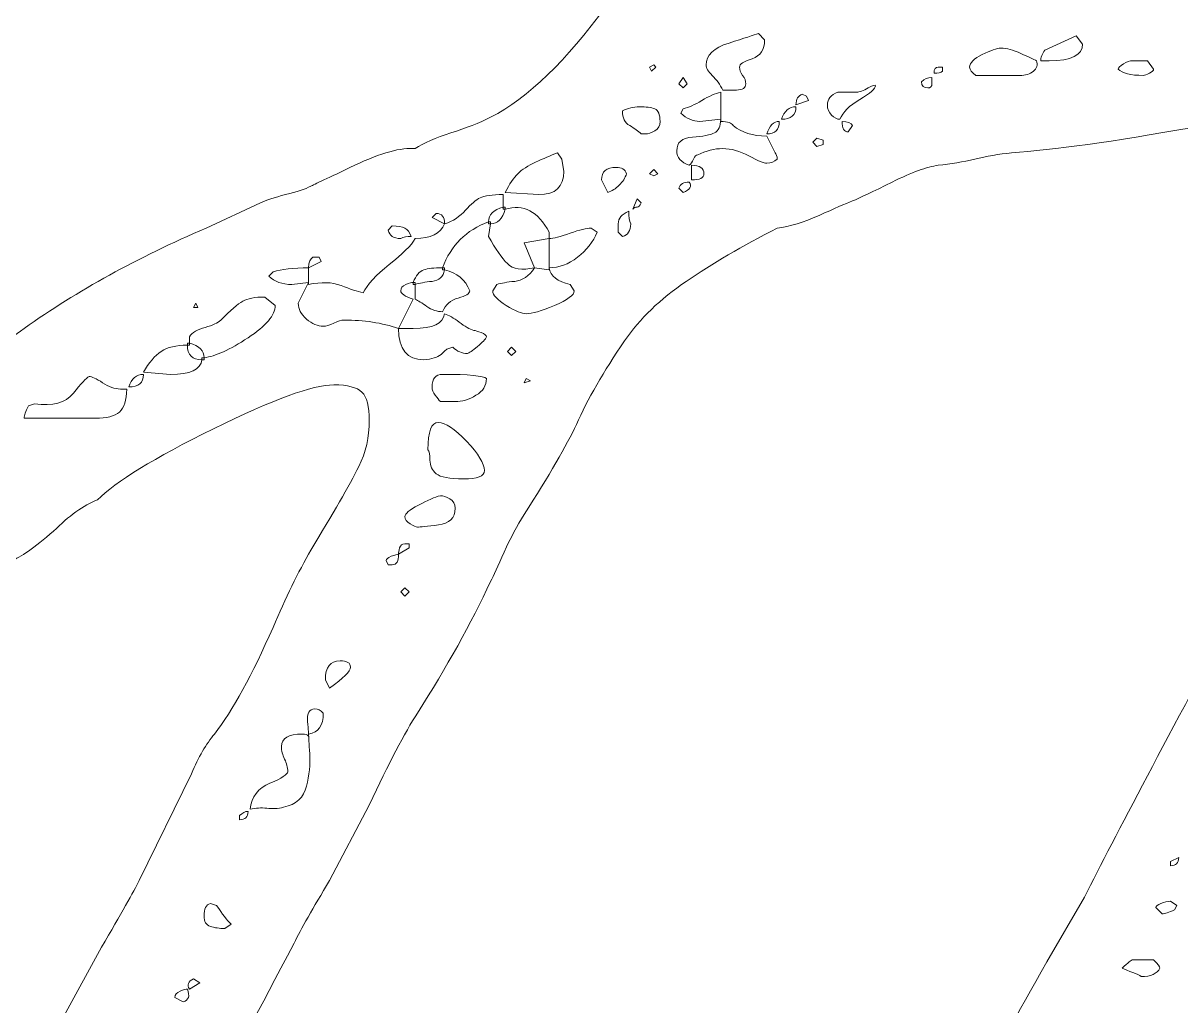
# Model space of a CAD drawing. Extents: x 68 to 882, y -1074 to 317.
# Drawn here: x 414.3 to 480.8, y -907.8 to -851.3 of the extents above; entities that cross this region are included whole.
import ezdxf

# ---------------------------------------------------------------- set-up
doc = ezdxf.new("R2010")
doc.units = 0
doc.header["$MEASUREMENT"] = 0
doc.layers.add('Layer 1', color=7, linetype='Continuous', lineweight=0)

# ---------------------------------------------------------------- blocks, each defined once
blk = doc.blocks.new('Block_2')
at = {"layer": 'Layer 1'}
for points, knots in [([(566.526, -795.469), (567.526, -796.632), (568.028, -797.693), (568.028, -798.654), (568.028, -800.177), (567.406, -801.279), (566.165, -801.959), (564.922, -802.64), (563.702, -803.121), (562.5, -803.401), (561.298, -803.682), (560.536, -803.862), (560.217, -803.941), (559.656, -804.103), (558.935, -804.322), (558.054, -804.602), (557.172, -804.884), (556.372, -805.023), (555.651, -805.023), (554.93, -805.504), (554.008, -805.945), (552.887, -806.345), (551.764, -806.747), (550.844, -807.107), (550.123, -807.426), (549.48, -807.747), (548.561, -808.168), (547.359, -808.688), (546.158, -809.21), (545.154, -809.751), (544.355, -810.31), (542.27, -811.593), (540.789, -812.674), (539.908, -813.555), (538.947, -814.516), (538.145, -815.117), (537.505, -815.357), (537.505, -815.357), (532.939, -819.924), (532.939, -819.924), (532.618, -820.725), (532.117, -821.446), (531.437, -822.087), (530.755, -822.729), (530.335, -823.129), (530.175, -823.288), (529.854, -823.609), (529.574, -824.03), (529.334, -824.55), (529.093, -825.072), (528.853, -825.493), (528.613, -825.812), (528.132, -826.614), (527.571, -827.416), (526.93, -828.215), (526.93, -828.215), (525.128, -830.739), (525.128, -830.739), (524.567, -831.621), (524.126, -832.421), (523.806, -833.142), (523.485, -833.863), (523.245, -834.344), (523.085, -834.584), (522.604, -835.786), (521.842, -837.188), (520.802, -838.79), (519.52, -840.713), (518.879, -842.235), (518.879, -843.356), (518.879, -843.758), (519.039, -844.038), (519.36, -844.198), (519.679, -844.359), (520.04, -844.458), (520.441, -844.498), (520.842, -844.539), (521.162, -844.599), (521.403, -844.678), (522.845, -844.999), (523.846, -845.159), (524.407, -845.159), (524.407, -845.159), (525.008, -845.159), (525.008, -845.159), (525.648, -845.159), (526.529, -845.24), (527.651, -845.399), (528.451, -845.561), (529.093, -846.162), (529.574, -847.202), (530.055, -848.244), (530.295, -849.245), (530.295, -850.206), (530.295, -851.089), (530.014, -852.05), (529.454, -853.09), (528.893, -854.132), (528.211, -854.652), (527.411, -854.652), (527.411, -854.652), (524.888, -854.772), (524.888, -854.772), (524.888, -854.772), (516.476, -854.772), (516.476, -854.772), (515.515, -854.772), (514.353, -855.154), (512.991, -855.914), (511.628, -856.676), (510.588, -857.457), (509.867, -858.257), (508.584, -859.861), (507.404, -861.703), (506.322, -863.785), (505.241, -865.869), (504.58, -867.15), (504.339, -867.63), (503.216, -870.034), (502.335, -871.797), (501.695, -872.917), (500.253, -875.402), (497.929, -879.767), (494.725, -886.016), (490.719, -893.706), (487.636, -899.315), (485.473, -902.839), (484.992, -903.56), (484.511, -904.462), (484.031, -905.543), (483.55, -906.625), (483.109, -907.526), (482.709, -908.247), (482.709, -908.247), (481.387, -910.89), (481.387, -910.89), (479.784, -914.176), (478.302, -916.818), (476.941, -918.821), (476.539, -919.381), (475.939, -919.942), (475.138, -920.504), (474.337, -921.063), (473.616, -921.345), (472.975, -921.345), (472.735, -921.345), (472.435, -921.264), (472.074, -921.105), (471.714, -920.943), (471.413, -920.823), (471.173, -920.744), (470.29, -920.504), (469.611, -920.203), (469.13, -919.843), (468.65, -919.482), (468.247, -918.901), (467.929, -918.1), (467.929, -918.1), (467.808, -916.538), (467.808, -916.538), (467.808, -915.096), (469.569, -911.332), (473.096, -905.243), (473.096, -905.243), (475.259, -901.518), (475.259, -901.518), (477.02, -897.993), (480.065, -892.225), (484.391, -884.213), (485.272, -882.612), (487.114, -879.147), (489.919, -873.819), (492.722, -868.492), (495.045, -863.826), (496.888, -859.819), (497.129, -859.339), (497.249, -858.858), (497.249, -858.377), (497.249, -857.656), (497.088, -857.016), (496.768, -856.454), (496.447, -855.895), (495.966, -855.613), (495.326, -855.613), (491.32, -855.694), (486.674, -856.256), (481.387, -857.296), (476.9, -858.098), (473.456, -858.578), (471.053, -858.738), (470.332, -858.819), (469.629, -858.939), (468.95, -859.098), (468.268, -859.26), (467.568, -859.38), (466.847, -859.459), (466.204, -859.54), (465.324, -859.861), (464.203, -860.42), (463.08, -860.982), (462.32, -861.342), (461.92, -861.502), (461.518, -861.663), (460.877, -861.943), (459.997, -862.343), (459.115, -862.744), (458.315, -862.985), (457.594, -863.064), (455.59, -864.106), (453.848, -865.127), (452.366, -866.128), (450.883, -867.131), (449.702, -868.272), (448.821, -869.553), (447.62, -871.316), (446.698, -872.917), (446.058, -874.359), (445.496, -875.561), (444.495, -877.285), (443.053, -879.527), (442.652, -880.169), (442.272, -880.89), (441.912, -881.69), (441.551, -882.492), (441.291, -883.053), (441.131, -883.372), (440.008, -885.776), (438.607, -888.299), (436.925, -890.943), (436.204, -892.066), (435.282, -893.827), (434.161, -896.23), (434.161, -896.23), (431.878, -900.556), (431.878, -900.556), (430.917, -902.159), (430.235, -903.361), (429.835, -904.161), (427.751, -908.168), (426.39, -910.65), (425.75, -911.611), (424.788, -913.134), (423.827, -914.976), (422.866, -917.139), (422.625, -917.62), (422.205, -918.44), (421.604, -919.603), (421.003, -920.763), (420.421, -921.745), (419.861, -922.547), (419.7, -922.787), (419.299, -923.547), (418.66, -924.83), (416.816, -928.675), (415.094, -931.839), (413.492, -934.323), (412.69, -935.604), (411.969, -937.046), (411.329, -938.649), (409.887, -941.533), (408.685, -943.576), (407.724, -944.778), (407.323, -945.259), (406.922, -945.559), (406.522, -945.679), (406.121, -945.799), (405.52, -945.859), (404.72, -945.859), (403.597, -945.859), (402.516, -945.598), (401.475, -945.078), (400.434, -944.556), (399.632, -943.856), (399.072, -942.975), (398.671, -942.333), (398.13, -941.633), (397.45, -940.872), (396.769, -940.11), (396.267, -939.53), (395.948, -939.13), (395.948, -939.13), (394.145, -937.087), (394.145, -937.087), (392.623, -935.243), (391.481, -933.302), (390.721, -931.259), (389.958, -929.216), (389.177, -926.471), (388.378, -923.028), (388.297, -922.706), (388.137, -922.265), (387.897, -921.706), (387.657, -921.144), (387.536, -920.624), (387.536, -920.143), (387.536, -920.143), (387.536, -909.328), (387.536, -909.328), (387.536, -908.848), (387.615, -908.408), (387.777, -908.007), (388.017, -907.447), (388.216, -906.606), (388.378, -905.483), (388.537, -904.362), (388.697, -903.56), (388.858, -903.08), (389.018, -902.599), (389.138, -902.118), (389.219, -901.638), (389.297, -901.157), (389.418, -900.676), (389.579, -900.196), (390.06, -898.594), (390.499, -897.392), (390.901, -896.59), (391.141, -895.95), (391.481, -895.13), (391.922, -894.127), (392.362, -893.126), (392.662, -892.345), (392.824, -891.784), (393.383, -891.143), (393.924, -890.342), (394.446, -889.381), (394.966, -888.419), (395.387, -887.659), (395.708, -887.097), (396.988, -885.255), (398.911, -882.732), (401.475, -879.527), (403.718, -876.724), (406.962, -873.96), (411.209, -871.235), (411.769, -870.835), (412.29, -870.436), (412.771, -870.034), (413.252, -869.633), (413.772, -869.234), (414.333, -868.832), (417.377, -866.669), (420.862, -864.746), (424.788, -863.064), (424.788, -863.064), (427.913, -861.622), (427.913, -861.622), (428.231, -861.462), (428.712, -861.303), (429.355, -861.141), (429.995, -860.982), (430.476, -860.822), (430.797, -860.661), (430.956, -860.582), (431.798, -860.18), (433.32, -859.459), (434.841, -858.738), (436.003, -858.419), (436.805, -858.497), (437.286, -858.178), (437.966, -857.878), (438.848, -857.596), (439.728, -857.317), (440.489, -857.016), (441.131, -856.695), (443.294, -855.574), (445.496, -853.45), (447.74, -850.326), (449.261, -848.003), (450.904, -844.999), (452.667, -841.314), (453.147, -840.273), (453.668, -839.391), (454.229, -838.67), (455.029, -837.228), (455.51, -836.347), (455.671, -836.026), (456.792, -833.623), (457.714, -831.862), (458.435, -830.739), (459.075, -829.777), (460.117, -827.855), (461.56, -824.971), (461.959, -824.33), (462.479, -823.369), (463.122, -822.087), (463.362, -821.687), (463.783, -821.046), (464.384, -820.164), (464.984, -819.283), (465.405, -818.562), (465.645, -818.001), (465.724, -817.601), (466.126, -816.841), (466.847, -815.718), (467.087, -815.237), (467.466, -814.456), (467.989, -813.374), (468.509, -812.293), (468.77, -811.632), (468.77, -811.392), (468.77, -810.911), (468.569, -810.43), (468.169, -809.95), (467.766, -809.469), (467.328, -809.229), (466.847, -809.229), (466.285, -809.309), (465.483, -809.469), (464.444, -809.709), (463.401, -809.95), (462.599, -810.19), (462.04, -810.43), (461.56, -810.592), (460.136, -810.832), (457.774, -811.151), (455.41, -811.473), (453.587, -811.674), (452.306, -811.752), (452.306, -811.752), (449.302, -811.632), (449.302, -811.632), (448.66, -811.232), (447.779, -811.031), (446.658, -811.031), (445.536, -811.031), (444.736, -810.953), (444.255, -810.791), (444.255, -810.791), (443.414, -810.43), (443.414, -810.43), (442.933, -810.19), (441.912, -809.79), (440.35, -809.229), (438.788, -808.669), (437.505, -807.948), (436.504, -807.066), (435.502, -806.185), (435.002, -805.184), (435.002, -804.062), (435.002, -803.421), (435.282, -802.7), (435.844, -801.899), (436.403, -801.099), (437.004, -800.657), (437.646, -800.577), (437.646, -800.577), (438.848, -800.577), (438.848, -800.577), (439.569, -800.577), (440.87, -800.778), (442.753, -801.178), (444.635, -801.579), (445.737, -801.94), (446.058, -802.259), (446.058, -802.259), (453.388, -802.379), (453.388, -802.379), (453.947, -802.379), (454.789, -802.22), (455.911, -801.899), (457.353, -801.658), (458.153, -801.538), (458.315, -801.538), (458.874, -801.538), (460.238, -801.178), (462.401, -800.457), (463.843, -799.897), (464.843, -799.616), (465.405, -799.616), (465.405, -799.616), (468.89, -797.813), (468.89, -797.813), (472.254, -796.292), (475.259, -794.688), (477.902, -793.006), (478.462, -792.606), (479.183, -792.126), (480.065, -791.564), (480.946, -791.005), (481.667, -790.603), (482.228, -790.362), (482.628, -790.284), (483.269, -790.242), (484.151, -790.242), (485.031, -790.242), (485.672, -790.284), (486.073, -790.362), (486.954, -790.603), (487.735, -791.264), (488.417, -792.345), (489.097, -793.427), (489.438, -794.448), (489.438, -795.409), (489.438, -796.13), (488.817, -797.713), (487.575, -800.156), (486.333, -802.601), (485.392, -804.223), (484.752, -805.023), (484.59, -805.184), (484.431, -805.425), (484.271, -805.744), (483.469, -807.507), (482.427, -809.43), (481.147, -811.512), (480.185, -813.115), (479.504, -814.317), (479.104, -815.117), (478.702, -815.759), (478.302, -816.42), (477.902, -817.1), (477.501, -817.781), (477.101, -818.442), (476.701, -819.083), (475.578, -821.086), (474.697, -822.568), (474.057, -823.529), (473.817, -823.93), (473.595, -824.351), (473.396, -824.791), (473.195, -825.232), (472.975, -825.652), (472.735, -826.052), (472.735, -826.052), (471.293, -828.696), (471.293, -828.696), (470.572, -829.819), (469.65, -831.501), (468.529, -833.743), (468.289, -834.385), (467.766, -835.266), (466.967, -836.386), (466.324, -837.348), (465.886, -838.069), (465.645, -838.55), (465.645, -838.55), (463.963, -841.314), (463.963, -841.314), (463.801, -841.635), (463.221, -842.656), (462.221, -844.378), (461.217, -846.101), (460.718, -847.243), (460.718, -847.803), (460.718, -848.764), (460.977, -849.385), (461.5, -849.665), (462.019, -849.947), (462.882, -850.086), (464.083, -850.086), (465.766, -850.086), (467.728, -849.966), (469.971, -849.725), (472.213, -849.485), (474.096, -849.166), (475.619, -848.764), (481.947, -847.322), (489.438, -846.402), (498.09, -846), (498.571, -845.921), (499.07, -845.84), (499.592, -845.76), (500.112, -845.681), (500.614, -845.561), (501.095, -845.399), (502.855, -845.159), (504.198, -844.819), (505.12, -844.378), (506.04, -843.938), (506.902, -842.996), (507.704, -841.554), (508.104, -840.754), (508.383, -840.093), (508.545, -839.571), (508.705, -839.051), (509.104, -838.351), (509.747, -837.468), (510.147, -836.909), (510.528, -836.266), (510.888, -835.545), (511.249, -834.824), (511.589, -834.265), (511.91, -833.863), (512.469, -833.223), (512.95, -832.421), (513.352, -831.46), (514.152, -830.018), (514.632, -829.218), (514.794, -829.056), (515.674, -827.935), (516.636, -826.373), (517.678, -824.37), (518.158, -823.409), (519.24, -821.807), (520.922, -819.563), (522.604, -817.321), (523.846, -815.799), (524.647, -814.997), (524.647, -814.997), (531.977, -807.667), (531.977, -807.667), (534.7, -804.944), (538.647, -802.28), (543.814, -799.676), (548.982, -797.073), (553.566, -795.331), (557.573, -794.448), (557.973, -794.369), (558.394, -794.229), (558.835, -794.027), (559.275, -793.829), (559.656, -793.727), (559.977, -793.727), (559.977, -793.727), (563.582, -793.727), (563.582, -793.727), (564.543, -793.727), (565.523, -794.309), (566.526, -795.469)], [0, 0, 0, 0, 1, 1, 1, 2, 2, 2, 3, 3, 3, 4, 4, 4, 5, 5, 5, 6, 6, 6, 7, 7, 7, 8, 8, 8, 9, 9, 9, 10, 10, 10, 11, 11, 11, 12, 12, 12, 13, 13, 13, 14, 14, 14, 15, 15, 15, 16, 16, 16, 17, 17, 17, 18, 18, 18, 19, 19, 19, 20, 20, 20, 21, 21, 21, 22, 22, 22, 23, 23, 23, 24, 24, 24, 25, 25, 25, 26, 26, 26, 27, 27, 27, 28, 28, 28, 29, 29, 29, 30, 30, 30, 31, 31, 31, 32, 32, 32, 33, 33, 33, 34, 34, 34, 35, 35, 35, 36, 36, 36, 37, 37, 37, 38, 38, 38, 39, 39, 39, 40, 40, 40, 41, 41, 41, 42, 42, 42, 43, 43, 43, 44, 44, 44, 45, 45, 45, 46, 46, 46, 47, 47, 47, 48, 48, 48, 49, 49, 49, 50, 50, 50, 51, 51, 51, 52, 52, 52, 53, 53, 53, 54, 54, 54, 55, 55, 55, 56, 56, 56, 57, 57, 57, 58, 58, 58, 59, 59, 59, 60, 60, 60, 61, 61, 61, 62, 62, 62, 63, 63, 63, 64, 64, 64, 65, 65, 65, 66, 66, 66, 67, 67, 67, 68, 68, 68, 69, 69, 69, 70, 70, 70, 71, 71, 71, 72, 72, 72, 73, 73, 73, 74, 74, 74, 75, 75, 75, 76, 76, 76, 77, 77, 77, 78, 78, 78, 79, 79, 79, 80, 80, 80, 81, 81, 81, 82, 82, 82, 83, 83, 83, 84, 84, 84, 85, 85, 85, 86, 86, 86, 87, 87, 87, 88, 88, 88, 89, 89, 89, 90, 90, 90, 91, 91, 91, 92, 92, 92, 93, 93, 93, 94, 94, 94, 95, 95, 95, 96, 96, 96, 97, 97, 97, 98, 98, 98, 99, 99, 99, 100, 100, 100, 101, 101, 101, 102, 102, 102, 103, 103, 103, 104, 104, 104, 105, 105, 105, 106, 106, 106, 107, 107, 107, 108, 108, 108, 109, 109, 109, 110, 110, 110, 111, 111, 111, 112, 112, 112, 113, 113, 113, 114, 114, 114, 115, 115, 115, 116, 116, 116, 117, 117, 117, 118, 118, 118, 119, 119, 119, 120, 120, 120, 121, 121, 121, 122, 122, 122, 123, 123, 123, 124, 124, 124, 125, 125, 125, 126, 126, 126, 127, 127, 127, 128, 128, 128, 129, 129, 129, 130, 130, 130, 131, 131, 131, 132, 132, 132, 133, 133, 133, 134, 134, 134, 135, 135, 135, 136, 136, 136, 137, 137, 137, 138, 138, 138, 139, 139, 139, 140, 140, 140, 141, 141, 141, 142, 142, 142, 143, 143, 143, 144, 144, 144, 145, 145, 145, 146, 146, 146, 147, 147, 147, 148, 148, 148, 149, 149, 149, 150, 150, 150, 151, 151, 151, 152, 152, 152, 153, 153, 153, 154, 154, 154, 155, 155, 155, 156, 156, 156, 157, 157, 157, 158, 158, 158, 159, 159, 159, 160, 160, 160, 161, 161, 161, 162, 162, 162, 163, 163, 163, 164, 164, 164, 165, 165, 165, 166, 166, 166, 167, 167, 167, 168, 168, 168, 169, 169, 169, 170, 170, 170, 171, 171, 171, 172, 172, 172, 173, 173, 173, 174, 174, 174, 175, 175, 175, 176, 176, 176, 177, 177, 177, 178, 178, 178, 179, 179, 179, 180, 180, 180, 181, 181, 181, 182, 182, 182, 183, 183, 183, 184, 184, 184, 185, 185, 185, 186, 186, 186, 187, 187, 187, 188, 188, 188, 189, 189, 189, 190, 190, 190, 191, 191, 191, 192, 192, 192, 193, 193, 193, 194, 194, 194, 195, 195, 195, 196, 196, 196, 197, 197, 197, 198, 198, 198, 199, 199, 199, 200, 200, 200, 201, 201, 201, 202, 202, 202, 203, 203, 203, 204, 204, 204, 205, 205, 205, 206, 206, 206, 206]), ([(454.83, -852.429), (453.947, -852.711), (453.508, -853.131), (453.508, -853.691), (453.508, -853.852), (453.628, -854.051), (453.868, -854.291), (454.109, -854.532), (454.308, -854.814), (454.469, -855.133), (454.629, -855.133), (454.89, -855.133), (455.25, -855.133), (455.611, -855.133), (455.791, -855.012), (455.791, -854.772), (455.791, -854.613), (455.731, -854.453), (455.611, -854.291), (455.491, -854.132), (455.431, -853.972), (455.431, -853.811), (455.431, -853.651), (455.671, -853.492), (456.152, -853.33), (456.632, -853.171), (456.873, -852.81), (456.873, -852.249), (456.873, -852.249), (456.512, -851.888), (456.512, -851.888), (456.272, -851.969), (455.71, -852.149), (454.83, -852.429)], [0, 0, 0, 0, 1, 1, 1, 2, 2, 2, 3, 3, 3, 4, 4, 4, 5, 5, 5, 6, 6, 6, 7, 7, 7, 8, 8, 8, 9, 9, 9, 10, 10, 10, 11, 11, 11, 11]), ([(473.216, -853.45), (474.496, -853.45), (475.138, -853.131), (475.138, -852.489), (475.138, -852.489), (474.778, -852.008), (474.778, -852.008), (474.778, -852.008), (472.975, -852.849), (472.975, -852.849), (472.895, -852.93), (472.835, -853.03), (472.795, -853.15), (472.754, -853.27), (472.735, -853.372), (472.735, -853.45), (472.735, -853.45), (473.216, -853.45), (473.216, -853.45)], [0, 0, 0, 0, 1, 1, 1, 2, 2, 2, 3, 3, 3, 4, 4, 4, 5, 5, 5, 6, 6, 6, 6]), ([(472.315, -854.051), (472.513, -853.892), (472.574, -853.691), (472.495, -853.45), (472.333, -853.372), (472.033, -853.231), (471.594, -853.03), (471.152, -852.831), (470.771, -852.729), (470.452, -852.729), (470.212, -852.729), (469.851, -852.849), (469.371, -853.09), (468.89, -853.33), (468.65, -853.57), (468.65, -853.811), (468.65, -853.972), (468.77, -854.132), (469.01, -854.291), (469.01, -854.291), (471.533, -854.291), (471.533, -854.291), (471.852, -854.291), (472.114, -854.213), (472.315, -854.051)], [0, 0, 0, 0, 1, 1, 1, 2, 2, 2, 3, 3, 3, 4, 4, 4, 5, 5, 5, 6, 6, 6, 7, 7, 7, 8, 8, 8, 8]), ([(450.263, -853.811), (450.263, -853.811), (450.383, -854.051), (450.383, -854.051), (450.383, -854.051), (450.624, -853.811), (450.624, -853.811), (450.624, -853.811), (450.504, -853.691), (450.504, -853.691), (450.504, -853.691), (450.263, -853.811), (450.263, -853.811)], [0, 0, 0, 0, 1, 1, 1, 2, 2, 2, 3, 3, 3, 4, 4, 4, 4]), ([(467.087, -853.811), (467.087, -853.811), (466.847, -853.811), (466.847, -853.811), (466.685, -853.811), (466.607, -853.931), (466.607, -854.171), (466.847, -854.171), (467.006, -854.132), (467.087, -854.051), (467.087, -854.051), (467.087, -853.811), (467.087, -853.811)], [0, 0, 0, 0, 1, 1, 1, 2, 2, 2, 3, 3, 3, 4, 4, 4, 4]), ([(478.984, -854.171), (479.143, -854.093), (479.224, -854.012), (479.224, -853.931), (479.224, -853.931), (478.863, -853.45), (478.863, -853.45), (478.863, -853.45), (478.022, -853.45), (478.022, -853.45), (477.861, -853.45), (477.681, -853.51), (477.482, -853.631), (477.281, -853.751), (477.181, -853.852), (477.181, -853.931), (477.422, -854.171), (477.902, -854.291), (478.623, -854.291), (478.702, -854.291), (478.823, -854.252), (478.984, -854.171)], [0, 0, 0, 0, 1, 1, 1, 2, 2, 2, 3, 3, 3, 4, 4, 4, 5, 5, 5, 6, 6, 6, 7, 7, 7, 7]), ([(451.946, -854.772), (451.946, -854.772), (452.186, -855.012), (452.186, -855.012), (452.186, -855.012), (452.426, -854.772), (452.426, -854.772), (452.426, -854.772), (452.186, -854.412), (452.186, -854.412), (452.186, -854.412), (451.946, -854.772), (451.946, -854.772)], [0, 0, 0, 0, 1, 1, 1, 2, 2, 2, 3, 3, 3, 4, 4, 4, 4]), ([(466.487, -854.772), (466.487, -854.613), (466.487, -854.493), (466.487, -854.412), (466.246, -854.412), (466.045, -854.493), (465.886, -854.652), (465.886, -854.892), (466.006, -855.012), (466.246, -855.012), (466.406, -855.012), (466.487, -854.934), (466.487, -854.772)], [0, 0, 0, 0, 1, 1, 1, 2, 2, 2, 3, 3, 3, 4, 4, 4, 4]), ([(457.594, -859.098), (457.594, -858.939), (457.552, -858.819), (457.474, -858.738), (457.474, -858.738), (456.993, -857.776), (456.993, -857.776), (456.191, -857.776), (455.551, -857.577), (455.07, -857.175), (454.989, -857.016), (454.749, -856.935), (454.349, -856.935), (454.349, -856.935), (454.349, -855.253), (454.349, -855.253), (454.028, -855.334), (453.668, -855.493), (453.267, -855.733), (452.866, -855.974), (452.505, -856.135), (452.186, -856.214), (452.186, -856.214), (452.066, -856.454), (452.066, -856.454), (452.385, -856.776), (452.746, -856.935), (453.147, -856.935), (453.147, -856.935), (454.349, -856.815), (454.349, -856.815), (454.349, -857.217), (454.229, -857.476), (453.988, -857.596), (453.748, -857.716), (453.328, -857.797), (452.727, -857.836), (452.126, -857.878), (451.825, -858.137), (451.825, -858.618), (451.825, -859.019), (452.066, -859.299), (452.546, -859.459), (452.626, -859.38), (452.706, -859.26), (452.787, -859.098), (452.866, -858.939), (452.947, -858.858), (453.027, -858.858), (453.508, -858.618), (453.988, -858.497), (454.469, -858.497), (454.95, -858.497), (455.449, -858.638), (455.971, -858.918), (456.491, -859.2), (456.831, -859.339), (456.993, -859.339), (457.233, -859.339), (457.432, -859.26), (457.594, -859.098)], [0, 0, 0, 0, 1, 1, 1, 2, 2, 2, 3, 3, 3, 4, 4, 4, 5, 5, 5, 6, 6, 6, 7, 7, 7, 8, 8, 8, 9, 9, 9, 10, 10, 10, 11, 11, 11, 12, 12, 12, 13, 13, 13, 14, 14, 14, 15, 15, 15, 16, 16, 16, 17, 17, 17, 18, 18, 18, 19, 19, 19, 20, 20, 20, 20]), ([(462.341, -855.673), (462.942, -855.313), (463.242, -855.054), (463.242, -854.892), (463.242, -854.814), (463.101, -854.853), (462.821, -855.012), (462.539, -855.174), (462.32, -855.253), (462.161, -855.253), (462.161, -855.253), (461.079, -855.253), (461.079, -855.253), (460.677, -855.414), (460.478, -855.655), (460.478, -855.974), (460.478, -856.214), (460.556, -856.415), (460.718, -856.575), (460.877, -856.736), (461.037, -856.815), (461.199, -856.815), (461.358, -856.415), (461.74, -856.034), (462.341, -855.673)], [0, 0, 0, 0, 1, 1, 1, 2, 2, 2, 3, 3, 3, 4, 4, 4, 5, 5, 5, 6, 6, 6, 7, 7, 7, 8, 8, 8, 8]), ([(459.396, -855.733), (459.396, -855.733), (459.276, -855.493), (459.276, -855.493), (459.276, -855.493), (459.036, -855.373), (459.036, -855.373), (458.796, -855.454), (458.675, -855.655), (458.675, -855.974), (458.675, -855.974), (459.396, -855.733), (459.396, -855.733)], [0, 0, 0, 0, 1, 1, 1, 2, 2, 2, 3, 3, 3, 4, 4, 4, 4]), ([(450.564, -857.476), (450.763, -857.356), (450.864, -857.175), (450.864, -856.935), (450.864, -856.536), (450.763, -856.295), (450.564, -856.214), (450.363, -856.135), (450.063, -856.094), (449.662, -856.094), (449.342, -856.094), (449.021, -856.175), (448.701, -856.334), (448.701, -856.736), (448.84, -857.016), (449.122, -857.175), (449.402, -857.337), (449.622, -857.497), (449.783, -857.656), (449.783, -857.656), (450.023, -857.656), (450.023, -857.656), (450.183, -857.656), (450.363, -857.596), (450.564, -857.476)], [0, 0, 0, 0, 1, 1, 1, 2, 2, 2, 3, 3, 3, 4, 4, 4, 5, 5, 5, 6, 6, 6, 7, 7, 7, 8, 8, 8, 8]), ([(458.675, -856.094), (458.273, -856.094), (457.993, -856.334), (457.834, -856.815), (458.394, -856.815), (458.675, -856.575), (458.675, -856.094)], [0, 0, 0, 0, 1, 1, 1, 2, 2, 2, 2]), ([(456.993, -857.656), (457.474, -857.656), (457.714, -857.416), (457.714, -856.935), (457.393, -856.935), (457.152, -857.175), (456.993, -857.656)], [0, 0, 0, 0, 1, 1, 1, 2, 2, 2, 2]), ([(461.92, -857.175), (461.839, -857.016), (461.638, -856.935), (461.319, -856.935), (461.319, -857.337), (461.439, -857.536), (461.68, -857.536), (461.68, -857.536), (461.92, -857.175), (461.92, -857.175)], [0, 0, 0, 0, 1, 1, 1, 2, 2, 2, 3, 3, 3, 3]), ([(460.238, -858.017), (460.238, -858.017), (459.877, -857.897), (459.877, -857.897), (459.877, -857.897), (459.637, -858.137), (459.637, -858.137), (459.637, -858.137), (459.877, -858.377), (459.877, -858.377), (459.877, -858.377), (460.238, -858.257), (460.238, -858.257), (460.238, -858.257), (460.238, -858.017), (460.238, -858.017)], [0, 0, 0, 0, 1, 1, 1, 2, 2, 2, 3, 3, 3, 4, 4, 4, 5, 5, 5, 5]), ([(443.714, -859.279), (443.273, -859.48), (442.933, -859.699), (442.693, -859.94), (442.453, -860.18), (442.212, -860.54), (441.972, -861.021), (441.972, -861.021), (443.895, -861.141), (443.895, -861.141), (444.856, -861.141), (445.337, -860.702), (445.337, -859.819), (445.337, -859.819), (445.216, -859.098), (445.216, -859.098), (445.216, -859.098), (444.976, -858.738), (444.976, -858.738), (444.575, -858.899), (444.154, -859.079), (443.714, -859.279)], [0, 0, 0, 0, 1, 1, 1, 2, 2, 2, 3, 3, 3, 4, 4, 4, 5, 5, 5, 6, 6, 6, 7, 7, 7, 7]), ([(447.86, -861.021), (448.1, -860.942), (448.32, -860.801), (448.521, -860.601), (448.72, -860.401), (448.861, -860.18), (448.942, -859.94), (448.861, -859.699), (448.66, -859.579), (448.341, -859.579), (447.779, -859.579), (447.5, -859.819), (447.5, -860.3), (447.5, -860.3), (447.86, -861.021), (447.86, -861.021)], [0, 0, 0, 0, 1, 1, 1, 2, 2, 2, 3, 3, 3, 4, 4, 4, 5, 5, 5, 5]), ([(450.744, -859.94), (450.744, -859.94), (450.504, -859.699), (450.504, -859.699), (450.504, -859.699), (450.263, -859.94), (450.263, -859.94), (450.263, -859.94), (450.504, -860.06), (450.504, -860.06), (450.504, -860.06), (450.744, -859.94), (450.744, -859.94)], [0, 0, 0, 0, 1, 1, 1, 2, 2, 2, 3, 3, 3, 4, 4, 4, 4]), ([(453.388, -859.94), (453.388, -859.62), (453.147, -859.459), (452.667, -859.459), (452.667, -859.459), (452.667, -860.3), (452.667, -860.3), (453.147, -860.3), (453.388, -860.18), (453.388, -859.94)], [0, 0, 0, 0, 1, 1, 1, 2, 2, 2, 3, 3, 3, 3]), ([(452.546, -860.42), (452.226, -860.42), (452.025, -860.54), (451.946, -860.781), (451.946, -860.781), (452.186, -861.021), (452.186, -861.021), (452.586, -860.861), (452.706, -860.661), (452.546, -860.42)], [0, 0, 0, 0, 1, 1, 1, 2, 2, 2, 3, 3, 3, 3]), ([(446.118, -864.746), (446.638, -864.346), (447.019, -863.866), (447.259, -863.304), (447.259, -863.304), (446.899, -863.064), (446.899, -863.064), (446.658, -863.064), (446.257, -863.165), (445.697, -863.364), (445.136, -863.565), (444.736, -863.665), (444.495, -863.665), (444.495, -863.665), (444.495, -863.304), (444.495, -863.304), (443.854, -862.103), (443.012, -861.663), (441.972, -861.982), (441.972, -861.982), (441.972, -861.862), (441.972, -861.862), (441.972, -861.862), (441.852, -861.862), (441.852, -861.862), (441.852, -861.862), (441.852, -861.141), (441.852, -861.141), (441.21, -861.141), (440.77, -861.201), (440.53, -861.322), (440.29, -861.442), (440.008, -861.682), (439.689, -862.043), (439.368, -862.403), (438.968, -862.664), (438.487, -862.824), (438.487, -862.424), (438.326, -862.223), (438.007, -862.223), (438.007, -862.223), (437.766, -862.463), (437.766, -862.463), (437.766, -862.463), (438.487, -862.824), (438.487, -862.824), (438.247, -863.385), (437.686, -863.665), (436.805, -863.665), (436.565, -864.066), (436.063, -864.566), (435.303, -865.167), (434.541, -865.768), (434.041, -866.308), (433.801, -866.789), (433.48, -866.71), (433.059, -866.569), (432.539, -866.369), (432.017, -866.169), (431.397, -866.149), (430.676, -866.308), (430.676, -866.308), (430.676, -865.347), (430.676, -865.347), (430.676, -865.347), (431.397, -864.987), (431.397, -864.987), (431.397, -864.987), (431.277, -864.746), (431.277, -864.746), (431.277, -864.746), (430.917, -864.746), (430.917, -864.746), (430.755, -864.827), (430.676, -865.028), (430.676, -865.347), (429.794, -865.347), (429.114, -865.428), (428.634, -865.587), (428.634, -865.587), (428.393, -865.828), (428.393, -865.828), (428.712, -866.149), (429.154, -866.308), (429.715, -866.308), (429.715, -866.308), (430.676, -866.188), (430.676, -866.188), (430.676, -866.188), (430.076, -867.39), (430.076, -867.39), (430.076, -867.711), (430.235, -868.011), (430.556, -868.291), (430.875, -868.573), (431.197, -868.712), (431.518, -868.712), (431.677, -868.712), (431.878, -868.652), (432.118, -868.531), (432.359, -868.411), (432.558, -868.351), (432.719, -868.351), (433.84, -868.351), (434.882, -868.513), (435.844, -868.832), (435.844, -870.034), (436.324, -870.634), (437.286, -870.634), (437.526, -870.634), (437.725, -870.595), (437.886, -870.514), (438.046, -870.514), (438.286, -870.354), (438.607, -870.034), (438.607, -870.034), (438.968, -869.913), (438.968, -869.913), (439.208, -870.154), (439.488, -870.274), (439.809, -870.274), (439.969, -870.195), (440.189, -870.034), (440.47, -869.793), (440.75, -869.553), (440.89, -869.393), (440.89, -869.313), (440.89, -869.234), (440.789, -869.153), (440.59, -869.072), (440.389, -868.994), (440.249, -868.952), (440.17, -868.952), (439.929, -868.873), (439.648, -868.712), (439.328, -868.471), (439.007, -868.231), (438.728, -868.071), (438.487, -867.991), (438.407, -868.552), (437.806, -868.832), (436.685, -868.832), (436.685, -868.832), (435.844, -868.832), (435.844, -868.832), (435.844, -868.832), (436.685, -867.15), (436.685, -867.15), (436.204, -866.99), (435.964, -866.83), (435.964, -866.669), (435.964, -866.509), (436.063, -866.389), (436.264, -866.308), (436.463, -866.229), (436.604, -866.188), (436.685, -866.188), (436.685, -866.188), (436.685, -866.308), (436.685, -866.308), (436.685, -866.308), (436.805, -866.308), (436.805, -866.308), (436.805, -866.308), (436.805, -867.15), (436.805, -867.15), (436.965, -867.23), (437.184, -867.371), (437.466, -867.57), (437.746, -867.771), (438.046, -867.871), (438.367, -867.871), (438.527, -867.47), (438.827, -867.21), (439.268, -867.089), (439.708, -866.969), (439.929, -866.83), (439.929, -866.669), (439.689, -866.029), (439.208, -865.629), (438.487, -865.467), (438.487, -865.467), (438.487, -865.347), (438.487, -865.347), (438.487, -865.347), (438.367, -865.347), (438.367, -865.347), (438.848, -864.066), (439.728, -863.184), (441.011, -862.703), (441.011, -862.703), (441.011, -862.824), (441.011, -862.824), (441.011, -862.824), (441.131, -862.824), (441.131, -862.824), (441.131, -862.824), (441.011, -863.545), (441.011, -863.545), (441.411, -864.266), (441.771, -864.787), (442.092, -865.107), (442.412, -865.428), (442.933, -865.508), (443.654, -865.347), (443.333, -865.828), (442.952, -866.089), (442.513, -866.128), (442.072, -866.169), (441.732, -866.229), (441.491, -866.308), (441.491, -866.308), (441.251, -866.669), (441.251, -866.669), (441.251, -866.909), (441.51, -867.191), (442.032, -867.51), (442.552, -867.831), (442.933, -867.991), (443.174, -867.991), (443.493, -867.991), (444.034, -867.831), (444.796, -867.51), (445.556, -867.191), (445.937, -866.909), (445.937, -866.669), (445.937, -866.669), (445.697, -866.308), (445.697, -866.308), (444.976, -866.149), (444.575, -865.828), (444.495, -865.347), (445.055, -865.347), (445.596, -865.148), (446.118, -864.746)], [0, 0, 0, 0, 1, 1, 1, 2, 2, 2, 3, 3, 3, 4, 4, 4, 5, 5, 5, 6, 6, 6, 7, 7, 7, 8, 8, 8, 9, 9, 9, 10, 10, 10, 11, 11, 11, 12, 12, 12, 13, 13, 13, 14, 14, 14, 15, 15, 15, 16, 16, 16, 17, 17, 17, 18, 18, 18, 19, 19, 19, 20, 20, 20, 21, 21, 21, 22, 22, 22, 23, 23, 23, 24, 24, 24, 25, 25, 25, 26, 26, 26, 27, 27, 27, 28, 28, 28, 29, 29, 29, 30, 30, 30, 31, 31, 31, 32, 32, 32, 33, 33, 33, 34, 34, 34, 35, 35, 35, 36, 36, 36, 37, 37, 37, 38, 38, 38, 39, 39, 39, 40, 40, 40, 41, 41, 41, 42, 42, 42, 43, 43, 43, 44, 44, 44, 45, 45, 45, 46, 46, 46, 47, 47, 47, 48, 48, 48, 49, 49, 49, 50, 50, 50, 51, 51, 51, 52, 52, 52, 53, 53, 53, 54, 54, 54, 55, 55, 55, 56, 56, 56, 57, 57, 57, 58, 58, 58, 59, 59, 59, 60, 60, 60, 61, 61, 61, 62, 62, 62, 63, 63, 63, 64, 64, 64, 65, 65, 65, 66, 66, 66, 67, 67, 67, 68, 68, 68, 69, 69, 69, 70, 70, 70, 71, 71, 71, 72, 72, 72, 73, 73, 73, 74, 74, 74, 75, 75, 75, 76, 76, 76, 77, 77, 77, 78, 78, 78, 78]), ([(441.131, -862.824), (441.131, -862.824), (441.131, -862.703), (441.131, -862.703), (441.131, -862.703), (441.011, -862.703), (441.011, -862.703), (441.011, -862.303), (441.291, -862.023), (441.852, -861.862), (441.852, -861.862), (441.852, -861.982), (441.852, -861.982), (441.852, -861.982), (441.972, -861.982), (441.972, -861.982), (441.811, -862.544), (441.531, -862.824), (441.131, -862.824)], [0, 0, 0, 0, 1, 1, 1, 2, 2, 2, 3, 3, 3, 4, 4, 4, 5, 5, 5, 6, 6, 6, 6]), ([(449.542, -861.862), (449.622, -861.862), (449.702, -861.783), (449.783, -861.622), (449.783, -861.622), (449.542, -861.382), (449.542, -861.382), (449.542, -861.382), (449.302, -861.982), (449.302, -861.982), (449.381, -861.903), (449.462, -861.862), (449.542, -861.862)], [0, 0, 0, 0, 1, 1, 1, 2, 2, 2, 3, 3, 3, 4, 4, 4, 4]), ([(449.182, -862.824), (449.101, -862.664), (449.062, -862.424), (449.062, -862.103), (448.66, -862.264), (448.461, -862.504), (448.461, -862.824), (448.461, -862.824), (448.461, -863.304), (448.461, -863.304), (448.461, -863.304), (448.701, -863.545), (448.701, -863.545), (449.021, -863.465), (449.182, -863.225), (449.182, -862.824)], [0, 0, 0, 0, 1, 1, 1, 2, 2, 2, 3, 3, 3, 4, 4, 4, 5, 5, 5, 5]), ([(435.243, -863.184), (435.322, -863.505), (435.562, -863.665), (435.964, -863.665), (436.123, -863.586), (436.324, -863.545), (436.565, -863.545), (436.484, -863.304), (436.364, -863.145), (436.204, -863.064), (436.043, -862.985), (435.803, -862.944), (435.483, -862.944), (435.483, -862.944), (435.243, -863.184), (435.243, -863.184)], [0, 0, 0, 0, 1, 1, 1, 2, 2, 2, 3, 3, 3, 4, 4, 4, 5, 5, 5, 5]), ([(444.495, -863.665), (444.495, -863.665), (444.495, -865.467), (444.495, -865.467), (444.495, -865.467), (443.654, -865.347), (443.654, -865.347), (443.654, -865.347), (443.053, -863.905), (443.053, -863.905), (443.053, -863.905), (444.495, -863.665), (444.495, -863.665)], [0, 0, 0, 0, 1, 1, 1, 2, 2, 2, 3, 3, 3, 4, 4, 4, 4]), ([(437.286, -865.467), (437.526, -865.388), (437.886, -865.347), (438.367, -865.347), (438.367, -865.347), (438.367, -865.467), (438.367, -865.467), (438.367, -865.467), (438.487, -865.467), (438.487, -865.467), (438.407, -865.869), (438.166, -866.089), (437.766, -866.128), (437.365, -866.169), (437.045, -866.229), (436.805, -866.308), (436.805, -866.308), (436.805, -866.188), (436.805, -866.188), (436.805, -866.188), (436.685, -866.188), (436.685, -866.188), (436.844, -865.788), (437.045, -865.548), (437.286, -865.467)], [0, 0, 0, 0, 1, 1, 1, 2, 2, 2, 3, 3, 3, 4, 4, 4, 5, 5, 5, 6, 6, 6, 7, 7, 7, 8, 8, 8, 8]), ([(423.707, -869.793), (423.064, -869.793), (422.565, -869.913), (422.205, -870.154), (421.844, -870.394), (421.502, -870.796), (421.183, -871.355), (421.183, -871.355), (422.746, -871.475), (422.746, -871.475), (423.866, -871.475), (424.467, -871.196), (424.548, -870.634), (424.548, -870.634), (424.668, -870.634), (424.668, -870.634), (424.668, -870.634), (424.668, -870.514), (424.668, -870.514), (425.308, -870.436), (426.15, -870.054), (427.192, -869.373), (428.231, -868.693), (428.754, -868.071), (428.754, -867.51), (428.754, -867.51), (428.153, -867.029), (428.153, -867.029), (427.592, -867.029), (427.171, -867.11), (426.891, -867.27), (426.609, -867.431), (426.188, -867.792), (425.63, -868.351), (425.467, -868.513), (425.167, -868.652), (424.728, -868.772), (424.287, -868.892), (423.986, -869.072), (423.827, -869.313), (423.827, -869.313), (423.827, -869.673), (423.827, -869.673), (423.827, -869.673), (423.707, -869.673), (423.707, -869.673), (423.707, -869.673), (423.707, -869.793), (423.707, -869.793)], [0, 0, 0, 0, 1, 1, 1, 2, 2, 2, 3, 3, 3, 4, 4, 4, 5, 5, 5, 6, 6, 6, 7, 7, 7, 8, 8, 8, 9, 9, 9, 10, 10, 10, 11, 11, 11, 12, 12, 12, 13, 13, 13, 14, 14, 14, 15, 15, 15, 16, 16, 16, 16]), ([(424.067, -867.63), (424.067, -867.63), (424.308, -867.63), (424.308, -867.63), (424.308, -867.63), (424.188, -867.39), (424.188, -867.39), (424.188, -867.39), (424.067, -867.63), (424.067, -867.63)], [0, 0, 0, 0, 1, 1, 1, 2, 2, 2, 3, 3, 3, 3]), ([(423.707, -869.793), (423.707, -869.793), (423.827, -869.793), (423.827, -869.793), (423.827, -869.793), (423.827, -869.673), (423.827, -869.673), (424.386, -869.835), (424.668, -870.114), (424.668, -870.514), (424.668, -870.514), (424.548, -870.514), (424.548, -870.514), (424.548, -870.514), (424.548, -870.634), (424.548, -870.634), (423.986, -870.634), (423.707, -870.354), (423.707, -869.793)], [0, 0, 0, 0, 1, 1, 1, 2, 2, 2, 3, 3, 3, 4, 4, 4, 5, 5, 5, 6, 6, 6, 6]), ([(442.573, -870.154), (442.573, -870.154), (442.332, -869.913), (442.332, -869.913), (442.332, -869.913), (442.092, -870.154), (442.092, -870.154), (442.092, -870.154), (442.332, -870.394), (442.332, -870.394), (442.332, -870.394), (442.573, -870.154), (442.573, -870.154)], [0, 0, 0, 0, 1, 1, 1, 2, 2, 2, 3, 3, 3, 4, 4, 4, 4]), ([(414.333, -873.999), (414.333, -873.999), (416.857, -873.999), (416.857, -873.999), (416.857, -873.999), (418.419, -873.999), (418.419, -873.999), (419.059, -873.999), (419.519, -873.879), (419.801, -873.638), (420.081, -873.398), (420.222, -872.959), (420.222, -872.317), (420.222, -872.317), (419.861, -872.317), (419.861, -872.317), (419.54, -872.317), (419.2, -872.196), (418.84, -871.956), (418.479, -871.716), (418.218, -871.596), (418.059, -871.596), (417.897, -871.676), (417.597, -871.998), (417.157, -872.557), (416.716, -873.118), (415.974, -873.319), (414.934, -873.158), (414.934, -873.158), (414.574, -873.278), (414.574, -873.278), (414.412, -873.599), (414.333, -873.84), (414.333, -873.999)], [0, 0, 0, 0, 1, 1, 1, 2, 2, 2, 3, 3, 3, 4, 4, 4, 5, 5, 5, 6, 6, 6, 7, 7, 7, 8, 8, 8, 9, 9, 9, 10, 10, 10, 11, 11, 11, 11]), ([(420.342, -872.196), (420.901, -872.196), (421.183, -871.956), (421.183, -871.475), (420.781, -871.475), (420.501, -871.716), (420.342, -872.196)], [0, 0, 0, 0, 1, 1, 1, 2, 2, 2, 2]), ([(440.29, -872.677), (440.69, -872.437), (440.89, -872.118), (440.89, -871.716), (440.729, -871.556), (439.888, -871.475), (438.367, -871.475), (437.966, -871.475), (437.766, -871.716), (437.766, -872.196), (437.766, -872.358), (437.826, -872.518), (437.946, -872.677), (438.067, -872.839), (438.166, -872.959), (438.247, -873.038), (438.247, -873.038), (439.088, -873.038), (439.088, -873.038), (439.488, -873.038), (439.888, -872.917), (440.29, -872.677)], [0, 0, 0, 0, 1, 1, 1, 2, 2, 2, 3, 3, 3, 4, 4, 4, 5, 5, 5, 6, 6, 6, 7, 7, 7, 7]), ([(443.414, -871.836), (443.414, -871.836), (443.174, -871.716), (443.174, -871.716), (443.174, -871.716), (443.053, -871.956), (443.053, -871.956), (443.053, -871.956), (443.414, -871.836), (443.414, -871.836)], [0, 0, 0, 0, 1, 1, 1, 2, 2, 2, 3, 3, 3, 3]), ([(434.161, -874.119), (434.161, -873.319), (434.021, -872.779), (433.741, -872.497), (433.459, -872.217), (432.918, -872.076), (432.118, -872.076), (430.917, -872.076), (428.613, -872.917), (425.209, -874.6), (421.802, -876.282), (419.579, -877.645), (418.539, -878.686), (417.737, -879.007), (416.896, -879.608), (416.016, -880.488), (414.893, -881.45), (414.093, -882.011), (413.612, -882.171), (413.051, -882.732), (412.309, -883.413), (411.389, -884.213), (410.467, -885.015), (409.806, -885.736), (409.406, -886.376), (409.245, -886.617), (409.106, -886.838), (408.986, -887.037), (408.866, -887.238), (408.725, -887.458), (408.565, -887.698), (408.164, -888.179), (407.683, -888.701), (407.123, -889.26), (406.562, -889.822), (406.162, -890.302), (405.922, -890.702), (405.922, -890.702), (404.6, -893.226), (404.6, -893.226), (404.279, -893.787), (403.798, -894.548), (403.158, -895.509), (402.516, -896.47), (402.035, -897.353), (401.716, -898.153), (400.995, -899.996), (400.434, -901.638), (400.034, -903.08), (399.872, -903.641), (399.752, -904.182), (399.673, -904.702), (399.592, -905.224), (399.472, -905.764), (399.313, -906.324), (399.232, -906.486), (399.112, -906.786), (398.952, -907.225), (398.791, -907.667), (398.712, -908.327), (398.712, -909.208), (398.631, -911.052), (398.592, -913.855), (398.592, -917.62), (398.592, -919.381), (398.832, -921.304), (399.313, -923.388), (399.793, -925.47), (400.514, -926.993), (401.475, -927.954), (401.795, -928.195), (402.236, -928.475), (402.797, -928.796), (403.357, -929.115), (403.759, -929.276), (403.999, -929.276), (404.799, -929.276), (405.64, -928.555), (406.522, -927.113), (407.403, -925.671), (408.565, -923.587), (410.007, -920.864), (410.167, -920.543), (410.527, -919.783), (411.089, -918.581), (413.011, -915.376), (414.853, -911.972), (416.617, -908.367), (416.617, -908.367), (418.78, -904.402), (418.78, -904.402), (419.9, -902.479), (420.621, -901.198), (420.943, -900.556), (420.943, -900.556), (423.947, -894.427), (423.947, -894.427), (424.347, -893.466), (424.788, -892.706), (425.269, -892.144), (426.309, -890.783), (427.432, -888.74), (428.634, -886.016), (429.355, -884.334), (430.076, -882.852), (430.797, -881.57), (432.077, -879.487), (432.999, -877.886), (433.56, -876.763), (433.961, -875.963), (434.161, -875.08), (434.161, -874.119)], [0, 0, 0, 0, 1, 1, 1, 2, 2, 2, 3, 3, 3, 4, 4, 4, 5, 5, 5, 6, 6, 6, 7, 7, 7, 8, 8, 8, 9, 9, 9, 10, 10, 10, 11, 11, 11, 12, 12, 12, 13, 13, 13, 14, 14, 14, 15, 15, 15, 16, 16, 16, 17, 17, 17, 18, 18, 18, 19, 19, 19, 20, 20, 20, 21, 21, 21, 22, 22, 22, 23, 23, 23, 24, 24, 24, 25, 25, 25, 26, 26, 26, 27, 27, 27, 28, 28, 28, 29, 29, 29, 30, 30, 30, 31, 31, 31, 32, 32, 32, 33, 33, 33, 34, 34, 34, 35, 35, 35, 36, 36, 36, 37, 37, 37, 37]), ([(440.77, -877.003), (440.77, -876.603), (440.429, -876.042), (439.749, -875.321), (439.068, -874.6), (438.527, -874.239), (438.127, -874.239), (437.725, -874.239), (437.526, -874.761), (437.526, -875.801), (437.605, -875.882), (437.646, -876.083), (437.646, -876.402), (437.646, -876.724), (437.766, -876.984), (438.007, -877.183), (438.247, -877.385), (438.767, -877.484), (439.569, -877.484), (440.369, -877.484), (440.77, -877.324), (440.77, -877.003)], [0, 0, 0, 0, 1, 1, 1, 2, 2, 2, 3, 3, 3, 4, 4, 4, 5, 5, 5, 6, 6, 6, 7, 7, 7, 7]), ([(438.127, -880.128), (438.767, -880.049), (439.088, -879.728), (439.088, -879.166), (439.088, -878.926), (438.987, -878.746), (438.788, -878.625), (438.587, -878.505), (438.407, -878.445), (438.247, -878.445), (437.926, -878.526), (437.505, -878.706), (436.985, -878.986), (436.463, -879.268), (436.204, -879.487), (436.204, -879.647), (436.204, -879.808), (436.304, -879.947), (436.504, -880.068), (436.704, -880.188), (436.844, -880.248), (436.925, -880.248), (437.085, -880.248), (437.485, -880.208), (438.127, -880.128)], [0, 0, 0, 0, 1, 1, 1, 2, 2, 2, 3, 3, 3, 4, 4, 4, 5, 5, 5, 6, 6, 6, 7, 7, 7, 8, 8, 8, 8]), ([(436.444, -881.209), (436.444, -881.209), (436.204, -881.209), (436.204, -881.209), (436.043, -881.209), (435.943, -881.29), (435.904, -881.45), (435.863, -881.611), (435.844, -881.731), (435.844, -881.81), (435.763, -881.81), (435.622, -881.851), (435.423, -881.93), (435.222, -882.011), (435.123, -882.091), (435.123, -882.171), (435.123, -882.171), (435.243, -882.411), (435.243, -882.411), (435.243, -882.411), (435.483, -882.411), (435.483, -882.411), (435.723, -882.411), (435.844, -882.212), (435.844, -881.81), (435.844, -881.81), (436.444, -881.45), (436.444, -881.45), (436.444, -881.45), (436.444, -881.209), (436.444, -881.209)], [0, 0, 0, 0, 1, 1, 1, 2, 2, 2, 3, 3, 3, 4, 4, 4, 5, 5, 5, 6, 6, 6, 7, 7, 7, 8, 8, 8, 9, 9, 9, 10, 10, 10, 10]), ([(436.444, -883.973), (436.444, -883.973), (436.204, -883.733), (436.204, -883.733), (436.204, -883.733), (435.964, -883.973), (435.964, -883.973), (435.964, -883.973), (436.204, -884.213), (436.204, -884.213), (436.204, -884.213), (436.444, -883.973), (436.444, -883.973)], [0, 0, 0, 0, 1, 1, 1, 2, 2, 2, 3, 3, 3, 4, 4, 4, 4]), ([(433.08, -888.299), (433.08, -888.059), (432.879, -887.939), (432.479, -887.939), (431.918, -887.939), (431.638, -888.299), (431.638, -889.02), (431.638, -889.02), (431.878, -889.501), (431.878, -889.501), (432.678, -888.941), (433.08, -888.539), (433.08, -888.299)], [0, 0, 0, 0, 1, 1, 1, 2, 2, 2, 3, 3, 3, 4, 4, 4, 4]), ([(431.518, -890.943), (431.356, -890.783), (431.197, -890.702), (431.037, -890.702), (430.716, -890.702), (430.575, -890.943), (430.616, -891.423), (430.656, -891.904), (430.676, -892.186), (430.676, -892.264), (430.596, -892.186), (430.476, -892.144), (430.316, -892.144), (429.514, -892.144), (429.114, -892.385), (429.114, -892.865), (429.114, -893.106), (429.174, -893.346), (429.295, -893.586), (429.415, -893.827), (429.475, -894.067), (429.475, -894.307), (429.475, -894.469), (429.133, -894.689), (428.453, -894.968), (427.772, -895.25), (427.39, -895.749), (427.312, -896.47), (427.631, -896.392), (427.952, -896.371), (428.273, -896.41), (428.592, -896.452), (428.914, -896.431), (429.235, -896.35), (429.956, -896.191), (430.395, -895.791), (430.556, -895.148), (430.716, -894.508), (430.776, -893.887), (430.737, -893.286), (430.695, -892.685), (430.676, -892.306), (430.676, -892.144), (431.236, -892.066), (431.518, -891.664), (431.518, -890.943)], [0, 0, 0, 0, 1, 1, 1, 2, 2, 2, 3, 3, 3, 4, 4, 4, 5, 5, 5, 6, 6, 6, 7, 7, 7, 8, 8, 8, 9, 9, 9, 10, 10, 10, 11, 11, 11, 12, 12, 12, 13, 13, 13, 14, 14, 14, 15, 15, 15, 15]), ([(427.192, -896.59), (427.03, -896.59), (426.871, -896.671), (426.711, -896.831), (426.711, -896.831), (426.711, -897.071), (426.711, -897.071), (427.03, -897.071), (427.192, -896.912), (427.192, -896.59)], [0, 0, 0, 0, 1, 1, 1, 2, 2, 2, 3, 3, 3, 3]), ([(480.185, -899.715), (480.505, -899.715), (480.666, -899.555), (480.666, -899.234), (480.666, -899.234), (480.185, -899.475), (480.185, -899.475), (480.185, -899.475), (480.185, -899.715), (480.185, -899.715)], [0, 0, 0, 0, 1, 1, 1, 2, 2, 2, 3, 3, 3, 3]), ([(426.23, -903.08), (425.99, -902.839), (425.708, -902.479), (425.389, -901.998), (425.389, -901.998), (425.029, -901.878), (425.029, -901.878), (424.788, -901.959), (424.668, -902.199), (424.668, -902.599), (424.668, -902.92), (424.788, -903.121), (425.029, -903.2), (425.269, -903.281), (425.549, -903.32), (425.87, -903.32), (425.87, -903.32), (426.23, -903.08), (426.23, -903.08)], [0, 0, 0, 0, 1, 1, 1, 2, 2, 2, 3, 3, 3, 4, 4, 4, 5, 5, 5, 6, 6, 6, 6]), ([(480.546, -901.998), (480.546, -901.998), (480.185, -901.758), (480.185, -901.758), (480.024, -901.758), (479.844, -901.799), (479.645, -901.878), (479.444, -901.959), (479.344, -902.039), (479.344, -902.118), (479.344, -902.118), (479.705, -902.479), (479.705, -902.479), (479.864, -902.479), (480.105, -902.4), (480.426, -902.239), (480.426, -902.239), (480.546, -901.998), (480.546, -901.998)], [0, 0, 0, 0, 1, 1, 1, 2, 2, 2, 3, 3, 3, 4, 4, 4, 5, 5, 5, 6, 6, 6, 6]), ([(479.584, -905.603), (479.584, -905.524), (479.464, -905.363), (479.224, -905.123), (479.224, -905.123), (478.022, -905.123), (478.022, -905.123), (477.942, -905.123), (477.741, -905.284), (477.422, -905.603), (477.581, -905.684), (477.782, -905.764), (478.022, -905.844), (478.263, -905.924), (478.422, -906.005), (478.503, -906.084), (479.063, -906.084), (479.423, -905.924), (479.584, -905.603)], [0, 0, 0, 0, 1, 1, 1, 2, 2, 2, 3, 3, 3, 4, 4, 4, 5, 5, 5, 6, 6, 6, 6]), ([(424.428, -906.444), (424.428, -906.444), (424.067, -906.204), (424.067, -906.204), (423.746, -906.365), (423.665, -906.565), (423.827, -906.805), (423.827, -906.805), (424.428, -906.444), (424.428, -906.444)], [0, 0, 0, 0, 1, 1, 1, 2, 2, 2, 3, 3, 3, 3]), ([(423.707, -906.805), (423.626, -906.805), (423.485, -906.846), (423.286, -906.925), (423.085, -907.006), (422.986, -907.126), (422.986, -907.286), (422.986, -907.286), (423.467, -907.526), (423.467, -907.526), (423.785, -907.447), (423.866, -907.207), (423.707, -906.805)], [0, 0, 0, 0, 1, 1, 1, 2, 2, 2, 3, 3, 3, 4, 4, 4, 4])]:
    blk.add_open_spline(points, degree=3, knots=knots, dxfattribs=at)
blk = doc.blocks.new('Block_1')
at = {"layer": 'Layer 1'}
blk.add_blockref('Block_2', (0, 0), dxfattribs=at)
blk = doc.blocks.new('Block_0')
at = {"layer": 'Layer 1', "color": 1, "lineweight": 35, "true_color": 0xff0000}
blk.add_open_spline([(675.923, 317.38), (675.923, 317.38), (269.822, 317.38), (269.822, 317.38), (269.822, 317.38), (68.478, 31.585), (68.478, 31.585), (68.478, 31.585), (68.478, -1074.316), (68.478, -1074.316), (68.478, -1074.316), (881.674, -1074.316), (881.674, -1074.316), (881.674, -1074.316), (881.674, 31.328), (881.674, 31.328), (881.674, 31.328), (675.923, 317.38), (675.923, 317.38)], degree=3, knots=[0, 0, 0, 0, 1, 1, 1, 2, 2, 2, 3, 3, 3, 4, 4, 4, 5, 5, 5, 6, 6, 6, 6], dxfattribs=at)
at = {"layer": 'Layer 1'}
blk.add_blockref('Block_1', (0, 0), dxfattribs=at)

msp = doc.modelspace()

# ---------------------------------------------------------------- block references
at = {"layer": 'Layer 1'}
msp.add_blockref('Block_0', (0, 0), dxfattribs=at)

doc.saveas('drawing.dxf')
